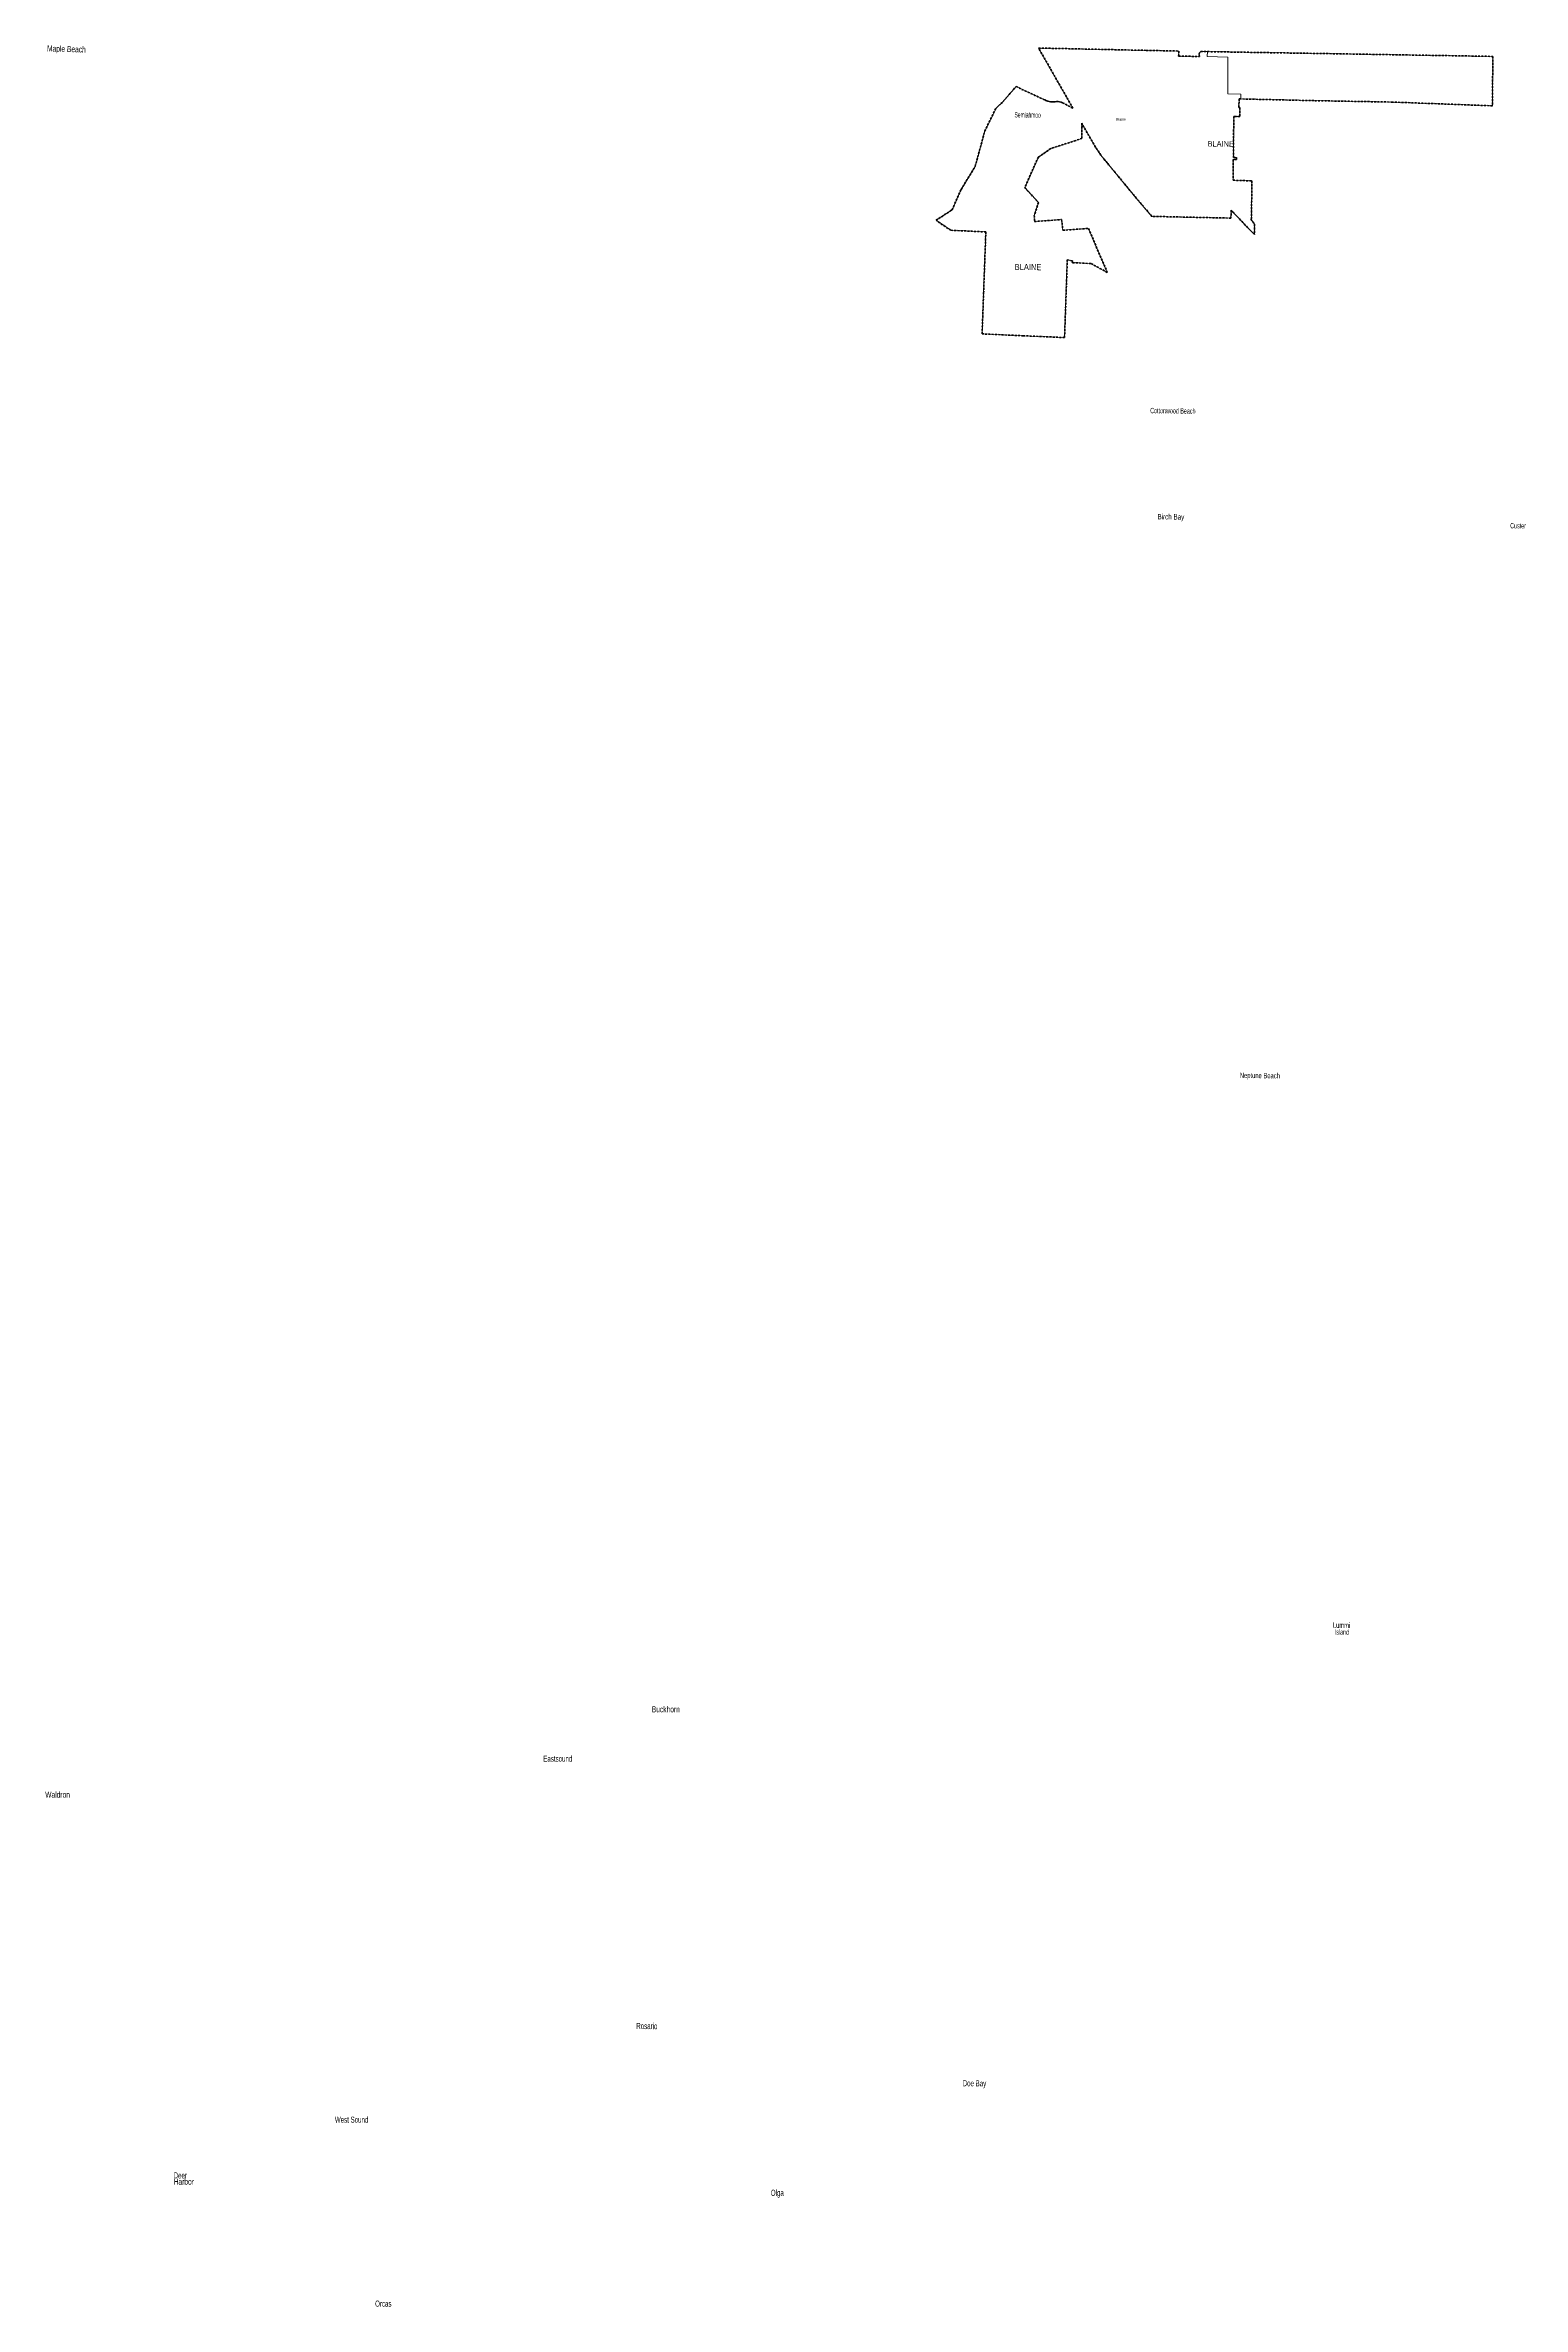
# Model space of a CAD drawing. Header units: feet. Extents: x -903180 to 1023491, y -707744 to 564635.
# Drawn here: x -496008 to -399344, y 408886 to 556844 of the extents above; entities that cross this region are included whole.
import ezdxf

# ---------------------------------------------------------------- set-up
doc = ezdxf.new("R2010")
doc.units = ezdxf.units.FT
doc.header["$LTSCALE"] = 80
doc.linetypes.add('SHORT_DASHED', pattern=[2.7, 1.5, -1.2])
doc.layers.add('13', color=7, linetype='SHORT_DASHED', lineweight=40)
doc.layers.add('58', color=7, linetype='Continuous', lineweight=13)
for name, color, linetype in [('14', 7, 'Continuous'), ('16', 7, 'Continuous'), ('36', 7, 'Continuous')]:
    doc.layers.add(name, color=color, linetype=linetype)

msp = doc.modelspace()

# ---------------------------------------------------------------- linework, layer by layer
at = {"layer": '13'}
msp.add_lwpolyline([(-417494.62, 545080.56), (-417650.36, 545243.36), (-418422, 546049.95), (-418434.18, 545533.65), (-423603, 545647.95), (-424626.33, 546845.01), (-426529.65, 549141.92), (-426945.2, 549656.51), (-427297.81, 550184.34), (-428196.91, 551737.02), (-428180.28, 550748.38), (-430222.47, 550085.86), (-431036.55, 549514.53), (-431930.04, 547530.49), (-431027.31, 546552.92), (-431300.8, 545710.26), (-431288.46, 545309), (-429511.17, 545438.66), (-429432.56, 544737.35), (-427756.44, 544857.65), (-426527.24, 541983.31), (-427598.56, 542563.46), (-428815.61, 542618.81), (-428810.19, 542745.44), (-429140.35, 542805.12), (-429320.59, 537718.19), (-432021.63, 537836.7), (-434718.21, 537958.37), (-434617.37, 540625.2), (-434471.33, 544626.79), (-436770.75, 544739.95), (-437730.94, 545388.19), (-436670.09, 546083.48), (-436085.82, 547411.75), (-435169.01, 548915.37), (-434541.96, 551229.48), (-433805.28, 552735.77), (-433370.48, 553120.27), (-432497.19, 554140.41), (-430613.21, 553261.75), (-430485.32, 553206.51), (-430423.91, 553182.82), (-430328.74, 553155.35), (-430231.23, 553137.98), (-430132.43, 553130.89), (-430033.44, 553134.17), (-429935.33, 553147.78), (-429841.51, 553154.98), (-429743, 553152.45), (-429645.29, 553139.62), (-429549.46, 553116.66), (-429456.56, 553083.8), (-428776.87, 552724.1), (-431016.08, 556659.15), (-423970.84, 556507.65), (-421848, 556463.95), (-421857, 556131.95), (-420501.6, 556108.04), (-420512.16, 556273.07), (-420511.71, 556275.39), (-420504.97, 556301.77), (-420495.51, 556327.31), (-420483.44, 556351.71), (-420468.88, 556374.72), (-420451.99, 556396.08), (-420432.96, 556415.56), (-420412.01, 556432.95), (-419972.2, 556425.41), (-401305.85, 556113.65), (-401324.16, 552880.02), (-407864.77, 553125.73), (-413012.98, 553216.91), (-417792.6, 553329.76), (-417905.51, 553332.36), (-417912.09, 552764.92), (-417852.51, 552763.79), (-417854.37, 552173.53), (-418178.55, 552185.91), (-418248.1, 552188.93), (-418279.31, 549494.46), (-418072.69, 549488.93), (-418073.61, 549359.96), (-418280.61, 549361.79), (-418296.03, 548009.33), (-417060.74, 547968.26), (-417095.8, 545501.56), (-417133.29, 545473.23), (-416885.39, 545131.1), (-416896.66, 544455.52)], close=True, dxfattribs=at)
at = {"layer": '58'}
for points in [[(-417494.62, 545080.56), (-416896.66, 544455.52), (-416885.39, 545131.1), (-417133.29, 545473.23), (-417095.8, 545501.56), (-417060.74, 547968.26), (-418296.03, 548009.33), (-418280.61, 549361.79), (-418073.61, 549359.96), (-418072.69, 549488.93), (-418279.31, 549494.46), (-418248.1, 552188.93), (-418178.55, 552185.91), (-417854.37, 552173.53), (-417852.51, 552763.79), (-417912.09, 552764.92), (-417905.51, 553332.36), (-417792.6, 553329.76), (-417794, 553642.95), (-418649, 553658.95), (-418638, 556072.95), (-419987.7, 556099.06), (-419972.2, 556425.41), (-420412.01, 556432.95), (-420432.96, 556415.56), (-420451.99, 556396.08), (-420468.88, 556374.72), (-420483.44, 556351.71), (-420495.51, 556327.31), (-420504.97, 556301.77), (-420511.71, 556275.39), (-420512.16, 556273.07), (-420501.6, 556108.04), (-421857, 556131.95), (-421848, 556463.95), (-423970.84, 556507.65), (-423970.84, 556507.65), (-431016.08, 556659.15), (-428776.87, 552724.1), (-429456.56, 553083.8), (-429549.46, 553116.66), (-429645.29, 553139.62), (-429743, 553152.45), (-429841.51, 553154.98), (-429935.33, 553147.78), (-430033.44, 553134.17), (-430132.43, 553130.89), (-430231.23, 553137.98), (-430328.74, 553155.35), (-430423.91, 553182.82), (-430485.32, 553206.51), (-430613.21, 553261.75), (-432497.19, 554140.41), (-433370.48, 553120.27), (-433805.28, 552735.77), (-434541.96, 551229.48), (-435169.01, 548915.37), (-436085.82, 547411.75), (-436670.09, 546083.48), (-437730.94, 545388.19), (-436770.75, 544739.95), (-434471.33, 544626.79), (-434617.37, 540625.2), (-434718.21, 537958.37), (-432021.63, 537836.7), (-429320.59, 537718.19), (-429140.35, 542805.12), (-428810.19, 542745.44), (-428815.61, 542618.81), (-427598.56, 542563.46), (-426527.24, 541983.31), (-427756.44, 544857.65), (-429432.56, 544737.35), (-429511.17, 545438.66), (-431288.46, 545309), (-431300.8, 545710.26), (-431027.31, 546552.92), (-431930.04, 547530.49), (-431036.55, 549514.53), (-430222.47, 550085.86), (-428180.28, 550748.38), (-428196.91, 551737.02), (-427297.81, 550184.34), (-426945.2, 549656.51), (-426529.65, 549141.92), (-424626.33, 546845.01), (-423603, 545647.95), (-418434.18, 545533.65), (-418422, 546049.95), (-417650.36, 545243.36)], [(-417494.62, 545080.56), (-417650.36, 545243.36), (-417494.62, 545080.56)]]:
    msp.add_lwpolyline(points, dxfattribs=at)
msp.add_lwpolyline([(-419987.7, 556099.06), (-419972.2, 556425.41), (-401305.85, 556113.65), (-401324.16, 552880.02), (-407864.77, 553125.73), (-413012.98, 553216.91), (-417792.6, 553329.76), (-417792.6, 553329.76), (-417794, 553642.95), (-418649, 553658.95), (-418638, 556072.95)], close=True, dxfattribs=at)

# ---------------------------------------------------------------- texts
at = {"layer": '14', "width": 0.85}
for height, rotation, p in [(353.7, 359.7, (-419959.21, 550219.89)), (400, 359.6, (-432589.87, 542138.15))]:
    msp.add_text('BLAINE', height=height, rotation=rotation, dxfattribs=at).set_placement(p)
at = {"layer": '16'}
for s, height, rotation, width, p in [('Maple Beach', 400, 358.108, 0.65, (-495896.8, 556444.84)), ('Semiahmoo', 350, 359.37, 0.55, (-432595.46, 552121.38)), ('Cottonwood Beach', 350, 359.37, 0.6, (-423720.19, 532769.48)), ('Birch Bay', 350, 359.37, 0.7, (-423242.18, 525826.82)), ('Custer', 350, 359.37, 0.6, (-400169.1, 525239.99)), ('Neptune Beach', 350, 359.37, 0.65, (-417855.19, 489279.04)), ('Lummi', 350, 359.37, 0.65, (-411770.34, 453306.27)), ('Island', 350, 359.37, 0.6, (-411644.93, 452856.84)), ('Rosario', 400, 359.403, 0.6, (-457341.05, 427058.62)), ('Doe Bay', 400, 359.403, 0.6, (-435986.28, 423315.97))]:
    msp.add_text(s, height=height, rotation=rotation, dxfattribs=dict(at, width=width)).set_placement(p)
for s, width, p in [('Buckhorn', 0.65, (-456326.16, 447777.82)), ('Eastsound', 0.6, (-463421.67, 444546.16)), ('Waldron', 0.65, (-496009.57, 442188.9)), ('West Sound', 0.6, (-477055.98, 420927.95)), ('Deer', 0.6, (-487604.62, 417278.71)), ('Harbor', 0.65, (-487604.62, 416874.52)), ('Olga', 0.6, (-448535.33, 416143.14)), ('Orcas', 0.6, (-474425.01, 408891.92))]:
    msp.add_text(s, height=400, dxfattribs=dict(at, width=width)).set_placement(p)
at = {"layer": '36', "width": 1.1}
msp.add_text('Blaine', height=157.5, dxfattribs=at).set_placement((-425949.48, 551918.91))

doc.saveas('drawing.dxf')
